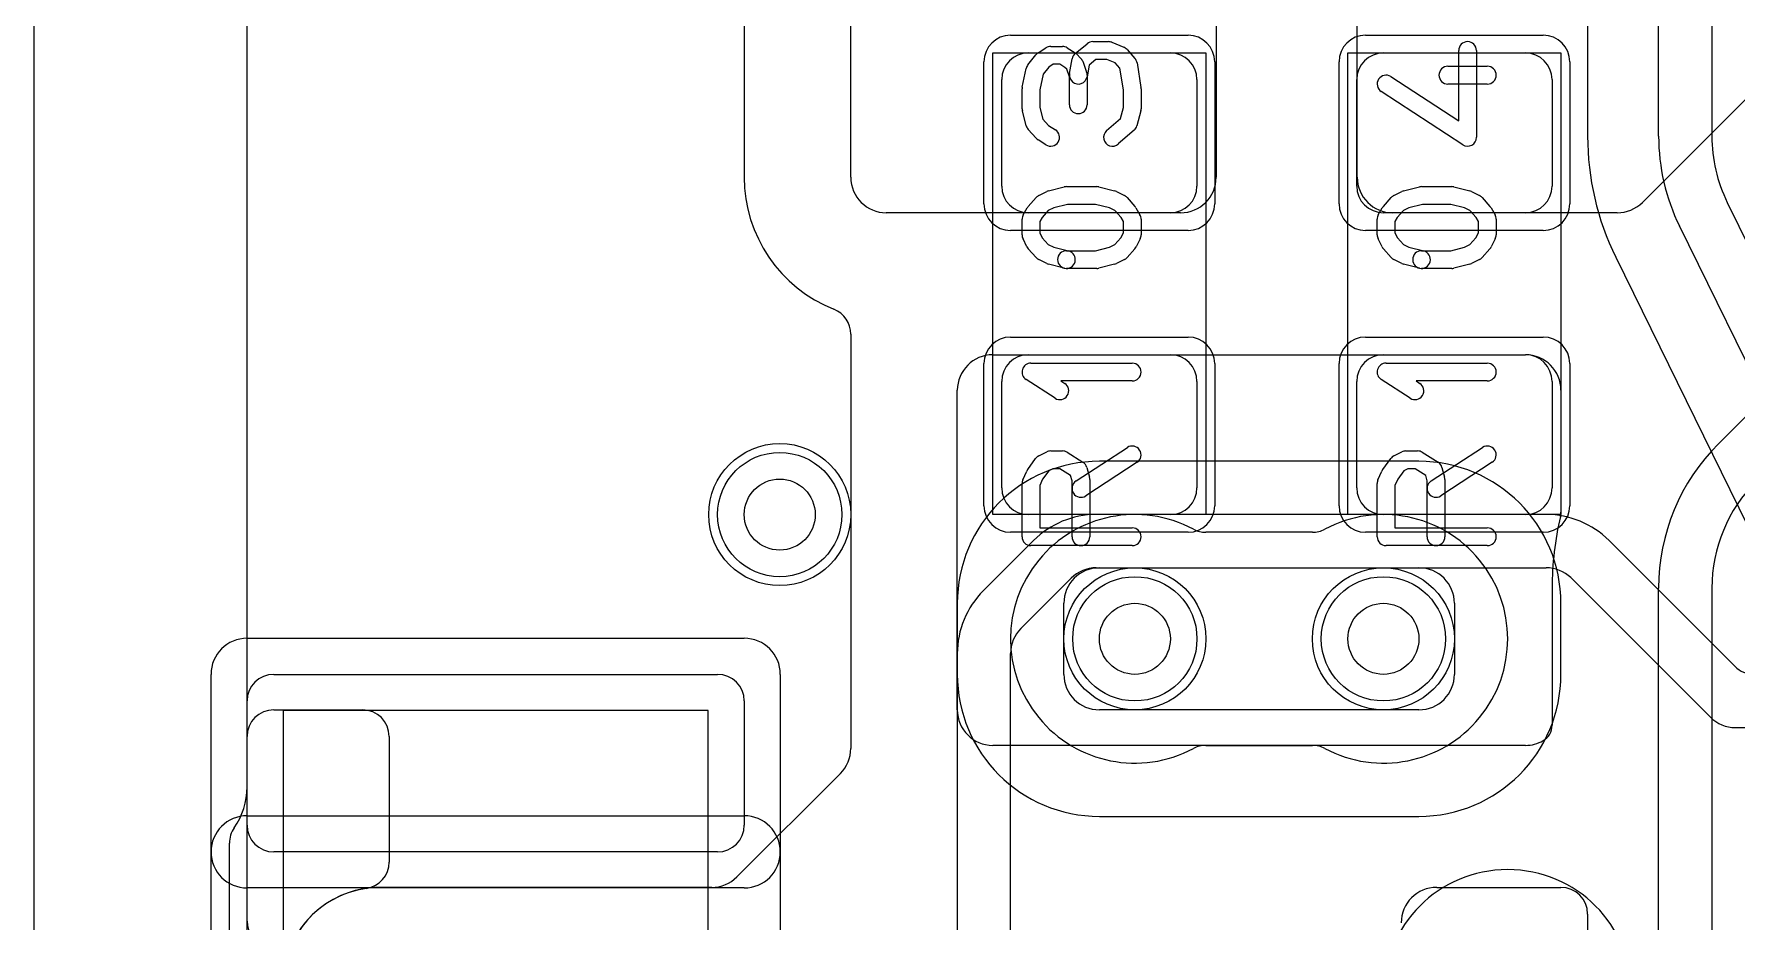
# Model space of a CAD drawing. Extents: x -0.8 to 20.5, y -0.5 to 20.
# Drawn here: x 0 to 4.796, y 11.503 to 14.003 of the extents above; entities that cross this region are included whole.
import ezdxf

# ---------------------------------------------------------------- set-up
doc = ezdxf.new("R2010")
doc.units = 0
for name, color, linetype in [('Hole', 1, 'CONTINUOUS'), ('L1', 3, 'CONTINUOUS'), ('L2', 3, 'CONTINUOUS'), ('L3', 3, 'CONTINUOUS'), ('L4', 3, 'CONTINUOUS'), ('MetalMask-A', 176, 'CONTINUOUS'), ('Outline', 7, 'CONTINUOUS'), ('PartsArea-A', 111, 'CONTINUOUS'), ('PartsSilk-A', 221, 'CONTINUOUS'), ('Resist-A', 2, 'CONTINUOUS'), ('Resist-B', 2, 'CONTINUOUS'), ('Silk-A', 140, 'CONTINUOUS')]:
    doc.layers.add(name, color=color, linetype=linetype)

msp = doc.modelspace()

# ---------------------------------------------------------------- linework, layer by layer
at = {"layer": 'Hole'}
for centre in [(2.1, 12.65), (3.1, 12.3), (3.8, 12.3)]:
    msp.add_circle(centre, 0.1, dxfattribs=at)
at = {"layer": 'L1'}
for p, q in [((2, 15.85858), (2, 13.6)), ((2.3, 13.6), (2.3, 15.05858)), ((0.60004, 11.50531), (0.60004, 14.53823)), ((3.32897, 14.43598), (3.32897, 13.6)), ((3.72638, 13.6), (3.72638, 14.41653)), ((4.97167, 13.97167), (4.52929, 13.52929)), ((2.8, 13.95), (3.2, 13.95)), ((3.8, 13.95), (4.2, 13.95)), ((2.725, 13.575), (2.725, 13.875)), ((3.275, 13.875), (3.275, 13.575)), ((3.725, 13.575), (3.725, 13.875)), ((4.275, 13.875), (4.275, 13.575)), ((4.74342, 12.84948), (5.75052, 13.85658)), ((3.22897, 13.5), (2.4, 13.5)), ((3.2, 13.5), (2.8, 13.5)), ((4.2, 13.5), (3.8, 13.5)), ((4.45858, 13.5), (3.82638, 13.5)), ((2.3, 13.15841), (2.3, 11.99142)), ((2.7, 13.1), (4.2, 13.1)), ((2.8, 13.1), (3.2, 13.1)), ((3.8, 13.1), (4.2, 13.1)), ((2.6, 12.1), (2.6, 13)), ((2.725, 12.725), (2.725, 13.025)), ((3.275, 13.025), (3.275, 12.725)), ((3.725, 12.725), (3.725, 13.025)), ((4.275, 13.025), (4.275, 12.725)), ((4.3, 13), (4.3, 12.65649)), ((3.2, 12.65), (2.8, 12.65)), ((4.2, 12.65), (3.8, 12.65)), ((4.275, 12.44289), (4.275, 12.0567)), ((4.575, 8.91703), (4.575, 12.44289)), ((4.725, 12.44289), (4.725, 8.91703)), ((0.67497, 12.1), (0.92503, 12.1)), ((0.6, 11.88284), (0.6, 12.02503)), ((1, 12.02503), (1, 11.67142)), ((4.2, 12), (2.7, 12)), ((2.27071, 11.92071), (1.97933, 11.62933)), ((0.55004, 11.32874), (0.55004, 11.72479)), ((1.90862, 11.60004), (0.975, 11.60004)), ((3.95004, 11.6), (4.30003, 11.6)), ((4.375, 11.52503), (4.375, 8.89142))]:
    msp.add_line(p, q, dxfattribs=at)
for centre in [(2.1, 12.65), (3.1, 12.3), (3.8, 12.3)]:
    msp.add_circle(centre, 0.2, dxfattribs=at)
for centre, radius, start, end in [((2.8, 13.875), 0.075, 90, 180), ((3.2, 13.875), 0.075, 0, 90), ((3.8, 13.875), 0.075, 90, 180), ((4.2, 13.875), 0.075, 0, 90), ((2.4, 13.59998), 0.4, 179.99713, -111.61548), ((2.4, 13.6), 0.1, 180, -90), ((2.8, 13.575), 0.075, 180, -90), ((3.2, 13.575), 0.075, -90, 0), ((3.22897, 13.6), 0.1, -90, 0), ((3.8, 13.575), 0.075, 180, -90), ((3.82638, 13.6), 0.1, 180, -90), ((4.2, 13.575), 0.075, -90, 0), ((4.45858, 13.6), 0.1, -90, -45), ((2.22503, 13.15841), 0.07497, 0, 68.38308), ((2.7, 13), 0.1, 90, 180), ((2.8, 13.025), 0.075, 90, 180), ((3.2, 13.025), 0.075, 0, 90), ((3.8, 13.025), 0.075, 90, 180), ((4.2, 13), 0.1, 0, 90), ((4.2, 13.025), 0.075, 0, 90), ((5.15, 12.44289), 0.575, 134.99929, 180), ((2.8, 12.725), 0.075, 180, -90), ((3.2, 12.725), 0.075, -90, 0), ((3.8, 12.725), 0.075, 180, -90), ((4.2, 12.725), 0.075, -90, 0), ((5.15, 12.44289), 0.425, 135, 180), ((5.15, 12.44289), 0.875, 166.64906, 180), ((4.25, 12.65649), 0.05, -13.35534, 0), ((0.67497, 12.02503), 0.07497, 90, 180), ((0.92503, 12.02503), 0.07497, 0, 90), ((2.7, 12.1), 0.1, 180, -90), ((4.225, 12.0567), 0.05, -59.99927, 0), ((2.2, 11.99142), 0.1, -45, 0), ((4.2, 12.1), 0.1, -90, -59.99927), ((0.4, 11.88284), 0.2, -35.08543, 0), ((0.62501, 11.72479), 0.07497, 144.9172, 180), ((0.92503, 11.67142), 0.07497, -81.79424, 0), ((1.90862, 11.70004), 0.1, -90, -45), ((0.975, 11.325), 0.27504, 98.20876, 179.38752), ((0.975, 11.325), 0.27504, 90, 148.99123), ((3.95004, 11.5), 0.1, 90, 180), ((4.30003, 11.52503), 0.07497, 0, 90), ((0.67501, 11.50531), 0.07497, 180, -31.0057)]:
    msp.add_arc(centre, radius, start, end, dxfattribs=at)
at = {"layer": 'L2'}
for p, q in [((0.60004, 0.9949), (0.60004, 14.53823)), ((3.59991, 12.6), (3.30007, 12.6)), ((3.30009, 12), (3.59993, 12))]:
    msp.add_line(p, q, dxfattribs=at)
msp.add_circle((2.1, 12.65), 0.2, dxfattribs=at)
for centre, radius, start, end in [((3.09998, 12.3), 0.35005, 61.91442, -61.91298), ((3.80002, 12.3), 0.35005, -118.08558, 118.08702), ((3.30007, 12.67497), 0.07497, -118.08283, -90), ((3.59991, 12.67497), 0.07497, -90, -61.91043), ((3.30009, 11.92503), 0.07497, 90, 118.08957), ((3.59993, 11.92503), 0.07497, 61.91717, 90)]:
    msp.add_arc(centre, radius, start, end, dxfattribs=at)
at = {"layer": 'L3'}
for p, q in [((0.60004, 0.9949), (0.60004, 14.53823)), ((4.25859, 12.65004), (2.99142, 12.65004)), ((2.81461, 12.57681), (2.78824, 12.55044)), ((4.7902, 12.222), (4.4354, 12.5768)), ((2.7878, 12.55), (2.67319, 12.43539)), ((2.77929, 12.32929), (2.92071, 12.47071)), ((2.99142, 12.5), (4.25858, 12.5)), ((4.3293, 12.47071), (4.72071, 12.07929)), ((2.59996, 12.25858), (2.59996, 10.25)), ((2.75, 10.25), (2.75, 12.25858)), ((4.79142, 12.05), (7.25859, 12.05))]:
    msp.add_line(p, q, dxfattribs=at)
for centre in [(2.1, 12.65), (3.1, 12.3), (3.8, 12.3)]:
    msp.add_circle(centre, 0.2, dxfattribs=at)
for centre, radius, start, end in [((2.99141, 12.4), 0.25004, 89.99771, 134.99838), ((4.2586, 12.4), 0.25004, 45, 90.00229), ((2.73523, 12.60345), 0.07497, -45.47556, -45), ((2.99142, 12.4), 0.1, 90, 135), ((4.25858, 12.4), 0.1, 46.28851, 90), ((4.27629, 12.4177), 0.07497, 45, 46.72425), ((2.85, 12.25859), 0.25004, 135.00162, -179.99771), ((2.85, 12.25858), 0.1, 135, 180), ((4.84321, 12.27501), 0.07497, -135, -90), ((4.79142, 12.15), 0.1, -135.00068, -90), ((4.15, 11.3), 0.35004, 90, -90), ((4.15, 11.3), 0.35004, -90, 90)]:
    msp.add_arc(centre, radius, start, end, dxfattribs=at)
at = {"layer": 'L4'}
for p, q in [((4.575, 13.71604), (4.575, 14.59289)), ((4.725, 14.59289), (4.725, 13.71604)), ((0.60004, 1.00004), (0.60004, 14.53823)), ((4.375, 14.43358), (4.375, 13.71604)), ((4.76844, 13.52885), (5.98074, 11.05762)), ((5.84607, 10.99156), (4.63378, 13.46279)), ((4.45422, 13.3747), (5.66651, 10.90347)), ((3.9, 12.8), (3, 12.8)), ((3, 12.5), (3.9, 12.5)), ((2.6, 12.4), (2.6, 12.2)), ((2.9, 12.2), (2.9, 12.4)), ((4, 12.4), (4, 12.2)), ((4.3, 12.2), (4.3, 12.4)), ((3.9, 12.1), (3, 12.1)), ((3, 11.8), (3.9, 11.8))]:
    msp.add_line(p, q, dxfattribs=at)
for centre in [(2.1, 12.65), (3.1, 12.3), (3.8, 12.3)]:
    msp.add_circle(centre, 0.2, dxfattribs=at)
for centre, radius, start, end in [((5.15, 13.71604), 0.775, 180, -153.86807), ((5.15, 13.71604), 0.575, 180, -153.86811), ((5.15, 13.71604), 0.425, 180, -153.86784), ((3, 12.4), 0.4, 90, 180), ((3.9, 12.4), 0.4, 0, 90), ((3, 12.4), 0.1, 90, 180), ((3.9, 12.4), 0.1, 0, 90), ((3, 12.2), 0.4, 180, -90), ((3, 12.2), 0.1, 180, -90), ((3.9, 12.2), 0.1, -90, 0), ((3.9, 12.2), 0.4, -90, 0)]:
    msp.add_arc(centre, radius, start, end, dxfattribs=at)
at = {"layer": 'MetalMask-A'}
for p, q in [((2.8, 13.95), (3.2, 13.95)), ((3.8, 13.95), (4.2, 13.95)), ((2.725, 13.575), (2.725, 13.875)), ((3.275, 13.875), (3.275, 13.575)), ((3.725, 13.575), (3.725, 13.875)), ((4.275, 13.875), (4.275, 13.575)), ((3.2, 13.5), (2.8, 13.5)), ((4.2, 13.5), (3.8, 13.5)), ((2.8, 13.1), (3.2, 13.1)), ((3.8, 13.1), (4.2, 13.1)), ((2.725, 12.725), (2.725, 13.025)), ((3.275, 13.025), (3.275, 12.725)), ((3.725, 12.725), (3.725, 13.025)), ((4.275, 13.025), (4.275, 12.725)), ((3.2, 12.65), (2.8, 12.65)), ((4.2, 12.65), (3.8, 12.65))]:
    msp.add_line(p, q, dxfattribs=at)
for centre, start, end in [((2.8, 13.875), 90, 180), ((3.2, 13.875), 0, 90), ((3.8, 13.875), 90, 180), ((4.2, 13.875), 0, 90), ((2.8, 13.575), 180, -90), ((3.2, 13.575), -90, 0), ((3.8, 13.575), 180, -90), ((4.2, 13.575), -90, 0), ((2.8, 13.025), 90, 180), ((3.2, 13.025), 0, 90), ((3.8, 13.025), 90, 180), ((4.2, 13.025), 0, 90), ((2.8, 12.725), 180, -90), ((3.2, 12.725), -90, 0), ((3.8, 12.725), 180, -90), ((4.2, 12.725), -90, 0)]:
    msp.add_arc(centre, 0.075, start, end, dxfattribs=at)
at = {"layer": 'Outline'}
msp.add_line((0, 1), (0, 15), dxfattribs=at)
at = {"layer": 'PartsArea-A'}
for p, q in [((2.7, 12.65), (2.7, 13.95)), ((2.7, 13.95), (3.3, 13.95)), ((3.3, 13.95), (3.3, 12.65)), ((3.7, 12.65), (3.7, 13.95)), ((3.7, 13.95), (4.3, 13.95)), ((4.3, 13.95), (4.3, 12.65)), ((3.3, 12.65), (2.7, 12.65)), ((4.3, 12.65), (3.7, 12.65))]:
    msp.add_line(p, q, dxfattribs=at)
at = {"layer": 'PartsSilk-A'}
for p, q in [((2.82749, 13.95037), (2.84971, 13.96426)), ((2.86296, 13.96806), (2.8963, 13.96806)), ((2.90955, 13.96426), (2.93177, 13.95037)), ((2.93215, 13.94838), (2.96548, 13.97615)), ((2.98148, 13.98194), (3.02593, 13.98194)), ((3.03554, 13.98002), (3.06887, 13.96614)), ((3.07795, 13.95967), (3.10017, 13.93467)), ((4.01204, 13.75869), (4.01204, 13.95694)), ((4.06204, 13.95694), (4.06204, 13.7125)), ((2.799, 13.91701), (2.82122, 13.94479)), ((2.8576, 13.91023), (2.84176, 13.89042)), ((2.87013, 13.91806), (2.8576, 13.91023)), ((2.88913, 13.91806), (2.87013, 13.91806)), ((2.90285, 13.90948), (2.88913, 13.91806)), ((2.90803, 13.9043), (2.90285, 13.90948)), ((2.91613, 13.89188), (2.92354, 13.93355)), ((2.9362, 13.94685), (2.94731, 13.93574)), ((2.95313, 13.9266), (2.96424, 13.89604)), ((2.97117, 13.91581), (2.96535, 13.88312)), ((2.99053, 13.93194), (2.97117, 13.91581)), ((3.02093, 13.93194), (2.99053, 13.93194)), ((3.04437, 13.92218), (3.02093, 13.93194)), ((3.05795, 13.90691), (3.04437, 13.92218)), ((3.10617, 13.92201), (3.11728, 13.85256)), ((3.98148, 13.9125), (4.09259, 13.9125)), ((2.78295, 13.85376), (2.79406, 13.90654)), ((2.84176, 13.89042), (2.83241, 13.84601)), ((2.91574, 13.8831), (2.90803, 13.9043)), ((2.91574, 13.80417), (2.91574, 13.8831)), ((2.96574, 13.8875), (2.96574, 13.80417)), ((3.06759, 13.84662), (3.05795, 13.90691)), ((3.82108, 13.88343), (4.01204, 13.75869)), ((4.09259, 13.8625), (3.98148, 13.8625)), ((2.78241, 13.79306), (2.78241, 13.84861)), ((2.83241, 13.84601), (2.83241, 13.79634)), ((3.06759, 13.79634), (3.06759, 13.84662)), ((3.11759, 13.84861), (3.11759, 13.79306)), ((4.02337, 13.69157), (3.79374, 13.84157)), ((2.79436, 13.74495), (2.78325, 13.78662)), ((2.83241, 13.79634), (2.84115, 13.76356)), ((2.84115, 13.76356), (2.85704, 13.74568)), ((3.02058, 13.73131), (3.05929, 13.76519)), ((3.05929, 13.76519), (3.06759, 13.79634)), ((3.11675, 13.78662), (3.10564, 13.74495)), ((2.82205, 13.70978), (2.79983, 13.73478)), ((2.85704, 13.74568), (2.87621, 13.7337)), ((3.09794, 13.73258), (3.0535, 13.69369)), ((2.84971, 13.6913), (2.82749, 13.70519)), ((2.8569, 13.56175), (2.90135, 13.57286)), ((2.90741, 13.57361), (2.99259, 13.57361)), ((2.99865, 13.57286), (3.0431, 13.56175)), ((3.8569, 13.56175), (3.90135, 13.57286)), ((3.90741, 13.57361), (3.99259, 13.57361)), ((3.99865, 13.57286), (4.0431, 13.56175)), ((2.79983, 13.518), (2.82205, 13.543)), ((2.82956, 13.54875), (2.85178, 13.55986)), ((3.04822, 13.55986), (3.07044, 13.54875)), ((3.07795, 13.543), (3.10017, 13.518)), ((3.79983, 13.518), (3.82205, 13.543)), ((3.82956, 13.54875), (3.85178, 13.55986)), ((4.04822, 13.55986), (4.07044, 13.54875)), ((4.07795, 13.543), (4.10017, 13.518)), ((2.78241, 13.4375), (2.78241, 13.48194)), ((2.7857, 13.49434), (2.79681, 13.51379)), ((2.83894, 13.48673), (2.83241, 13.4753)), ((2.85623, 13.50618), (2.83894, 13.48673)), ((2.87169, 13.51391), (2.85623, 13.50618)), ((2.91049, 13.52361), (2.87169, 13.51391)), ((2.98951, 13.52361), (2.91049, 13.52361)), ((3.02831, 13.51391), (2.98951, 13.52361)), ((3.04377, 13.50618), (3.02831, 13.51391)), ((3.06106, 13.48673), (3.04377, 13.50618)), ((3.06759, 13.4753), (3.06106, 13.48673)), ((3.10319, 13.51379), (3.1143, 13.49434)), ((3.11759, 13.48194), (3.11759, 13.4375)), ((3.78241, 13.4375), (3.78241, 13.48194)), ((3.7857, 13.49434), (3.79681, 13.51379)), ((3.83894, 13.48673), (3.83241, 13.4753)), ((3.85623, 13.50618), (3.83894, 13.48673)), ((3.87169, 13.51391), (3.85623, 13.50618)), ((3.91049, 13.52361), (3.87169, 13.51391)), ((3.98951, 13.52361), (3.91049, 13.52361)), ((4.02831, 13.51391), (3.98951, 13.52361)), ((4.04377, 13.50618), (4.02831, 13.51391)), ((4.06106, 13.48673), (4.04377, 13.50618)), ((4.06759, 13.4753), (4.06106, 13.48673)), ((4.10319, 13.51379), (4.1143, 13.49434)), ((4.11759, 13.48194), (4.11759, 13.4375)), ((2.83241, 13.4753), (2.83241, 13.4434)), ((2.83241, 13.4434), (2.8394, 13.42942)), ((2.8394, 13.42942), (2.85623, 13.41049)), ((3.04377, 13.41049), (3.0606, 13.42942)), ((3.0606, 13.42942), (3.06759, 13.4434)), ((3.06759, 13.4434), (3.06759, 13.4753)), ((3.83241, 13.4753), (3.83241, 13.4434)), ((3.83241, 13.4434), (3.8394, 13.42942)), ((3.8394, 13.42942), (3.85623, 13.41049)), ((4.04377, 13.41049), (4.0606, 13.42942)), ((4.0606, 13.42942), (4.06759, 13.4434)), ((4.06759, 13.4434), (4.06759, 13.4753)), ((2.79616, 13.4041), (2.78505, 13.42632)), ((2.82205, 13.37367), (2.79983, 13.39867)), ((2.85623, 13.41049), (2.87169, 13.40276)), ((2.87169, 13.40276), (2.91347, 13.39231)), ((2.90741, 13.39306), (2.98951, 13.39306)), ((2.98951, 13.39306), (3.02831, 13.40276)), ((3.02831, 13.40276), (3.04377, 13.41049)), ((3.10017, 13.39867), (3.07795, 13.37367)), ((3.11495, 13.42632), (3.10384, 13.4041)), ((3.79616, 13.4041), (3.78505, 13.42632)), ((3.82205, 13.37367), (3.79983, 13.39867)), ((3.85623, 13.41049), (3.87169, 13.40276)), ((3.87169, 13.40276), (3.91347, 13.39231)), ((3.90741, 13.39306), (3.98951, 13.39306)), ((3.98951, 13.39306), (4.02831, 13.40276)), ((4.02831, 13.40276), (4.04377, 13.41049)), ((4.10017, 13.39867), (4.07795, 13.37367)), ((4.11495, 13.42632), (4.10384, 13.4041)), ((2.85178, 13.35681), (2.82956, 13.36792)), ((2.90135, 13.34381), (2.8569, 13.35492)), ((2.99259, 13.34306), (2.90741, 13.34306)), ((3.0431, 13.35492), (2.99865, 13.34381)), ((3.07044, 13.36792), (3.04822, 13.35681)), ((3.85178, 13.35681), (3.82956, 13.36792)), ((3.90135, 13.34381), (3.8569, 13.35492)), ((3.99259, 13.34306), (3.90741, 13.34306)), ((4.0431, 13.35492), (3.99865, 13.34381)), ((4.07044, 13.36792), (4.04822, 13.35681)), ((2.80741, 13.07639), (3.09259, 13.07639)), ((3.80741, 13.07639), (4.09259, 13.07639)), ((2.8753, 12.97763), (2.79382, 13.03041)), ((3.09259, 13.02639), (2.89199, 13.02639)), ((2.89199, 13.02639), (2.90248, 13.01959)), ((3.8753, 12.97763), (3.79382, 13.03041)), ((4.09259, 13.02639), (3.89199, 13.02639)), ((3.89199, 13.02639), (3.90248, 13.01959)), ((2.7983, 12.7772), (2.82052, 12.80776)), ((2.82956, 12.81542), (2.85178, 12.82653)), ((2.86296, 12.82917), (2.8963, 12.82917)), ((2.90955, 12.82537), (2.95399, 12.79759)), ((2.93447, 12.74453), (3.07891, 12.83898)), ((3.7983, 12.7772), (3.82052, 12.80776)), ((3.82956, 12.81542), (3.85178, 12.82653)), ((3.86296, 12.82917), (3.8963, 12.82917)), ((3.90955, 12.82537), (3.95399, 12.79759)), ((3.93447, 12.74453), (4.07891, 12.83898)), ((2.78456, 12.74765), (2.79567, 12.77265)), ((2.85737, 12.77343), (2.84029, 12.74993)), ((2.86886, 12.77917), (2.85737, 12.77343)), ((2.88913, 12.77917), (2.86886, 12.77917)), ((2.91913, 12.76042), (2.88913, 12.77917)), ((2.92315, 12.74533), (2.91913, 12.76042)), ((3.10627, 12.79714), (2.96183, 12.70269)), ((2.9649, 12.78283), (2.97231, 12.75505)), ((3.78456, 12.74765), (3.79567, 12.77265)), ((3.85737, 12.77343), (3.84029, 12.74993)), ((3.86886, 12.77917), (3.85737, 12.77343)), ((3.88913, 12.77917), (3.86886, 12.77917)), ((3.91913, 12.76042), (3.88913, 12.77917)), ((3.92315, 12.74533), (3.91913, 12.76042)), ((4.10627, 12.79714), (3.96183, 12.70269)), ((3.9649, 12.78283), (3.97231, 12.75505)), ((2.78241, 12.5875), (2.78241, 12.7375)), ((2.84029, 12.74993), (2.83241, 12.7322)), ((2.83241, 12.7322), (2.83241, 12.6125)), ((2.92315, 12.5875), (2.92315, 12.74533)), ((2.97315, 12.74861), (2.97315, 12.5875)), ((3.78241, 12.5875), (3.78241, 12.7375)), ((3.84029, 12.74993), (3.83241, 12.7322)), ((3.83241, 12.7322), (3.83241, 12.6125)), ((3.92315, 12.5875), (3.92315, 12.74533)), ((3.97315, 12.74861), (3.97315, 12.5875)), ((2.83241, 12.6125), (3.09259, 12.6125)), ((3.83241, 12.6125), (4.09259, 12.6125)), ((3.09259, 12.5625), (2.80741, 12.5625)), ((4.09259, 12.5625), (3.80741, 12.5625)), ((0.6, 12.3016), (2, 12.3016)), ((0.4984, 8.9), (0.4984, 12.2)), ((0.675, 12.2), (1.925, 12.2)), ((2.1016, 12.2), (2.1016, 8.9)), ((0.6, 11.775), (0.6, 12.125)), ((1.8984, 12.0984), (0.7016, 12.0984)), ((0.7016, 12.0984), (0.7016, 8.9)), ((1.8984, 9.0016), (1.8984, 12.0984)), ((2, 12.125), (2, 11.775)), ((0.6, 11.8016), (2, 11.8016)), ((1.925, 11.7), (0.675, 11.7)), ((2, 11.5984), (0.6, 11.5984))]:
    msp.add_line(p, q, dxfattribs=at)
for centre, radius, start, end in [((2.86296, 13.94306), 0.025, 90, 122.01002), ((2.8963, 13.94306), 0.025, 57.99462, 90), ((2.98148, 13.95694), 0.025, 90, 129.8005), ((3.02593, 13.95694), 0.025, 67.39424, 90), ((3.05926, 13.94306), 0.025, 41.62783, 67.39112), ((4.03704, 13.95694), 0.025, 0, 180), ((2.81852, 13.90139), 0.025, 141.33303, 168.11298), ((2.84074, 13.92917), 0.025, 122.00538, 141.34522), ((2.94815, 13.92917), 0.025, 129.7909, 169.91674), ((2.91852, 13.92917), 0.025, 45, 57.98998), ((2.92963, 13.91806), 0.025, 19.97136, 45), ((3.08148, 13.91806), 0.025, 9.08937, 41.63069), ((3.98148, 13.8875), 0.025, 90, -90), ((4.09259, 13.8875), 0.025, -90, 90), ((2.94074, 13.8875), 0.025, 169.90837, -10.08326), ((2.94074, 13.8875), 0.025, 0, 19.97859), ((3.80741, 13.8625), 0.025, 56.85026, -123.15356), ((2.80741, 13.84861), 0.025, 168.11016, 180), ((3.09259, 13.84861), 0.025, 0, 9.08867), ((2.80741, 13.79306), 0.025, 180, -165.07115), ((2.94074, 13.80417), 0.025, 180, 0), ((3.09259, 13.79306), 0.025, -14.92551, 0), ((2.81852, 13.75139), 0.025, -165.07449, -138.36931), ((2.86296, 13.7125), 0.025, -122.00538, 57.98998), ((3.03704, 13.7125), 0.025, 131.18808, -48.81042), ((3.08148, 13.75139), 0.025, -48.81192, -14.92885), ((2.84074, 13.72639), 0.025, -138.37217, -122.01002), ((4.03704, 13.7125), 0.025, -123.14974, 0), ((2.90741, 13.54861), 0.025, 90, 104.03068), ((2.99259, 13.54861), 0.025, 75.96932, 90), ((3.90741, 13.54861), 0.025, 90, 104.03068), ((3.99259, 13.54861), 0.025, 75.96932, 90), ((2.84074, 13.52639), 0.025, 116.56505, 138.37217), ((2.86296, 13.5375), 0.025, 104.03068, 116.56505), ((3.03704, 13.5375), 0.025, 63.43495, 75.96932), ((3.05926, 13.52639), 0.025, 41.62783, 63.43495), ((3.84074, 13.52639), 0.025, 116.56505, 138.37217), ((3.86296, 13.5375), 0.025, 104.03068, 116.56505), ((4.03704, 13.5375), 0.025, 63.43495, 75.96932), ((4.05926, 13.52639), 0.025, 41.62783, 63.43495), ((2.80741, 13.48194), 0.025, 150.26649, 180), ((2.81852, 13.50139), 0.025, 138.37217, 150.26649), ((3.08148, 13.50139), 0.025, 29.73351, 41.62783), ((3.09259, 13.48194), 0.025, 0, 29.73351), ((3.80741, 13.48194), 0.025, 150.26649, 180), ((3.81852, 13.50139), 0.025, 138.37217, 150.26649), ((4.08148, 13.50139), 0.025, 29.73351, 41.62783), ((4.09259, 13.48194), 0.025, 0, 29.73351), ((2.80741, 13.4375), 0.025, 180, -153.43495), ((3.09259, 13.4375), 0.025, -26.56505, 0), ((3.80741, 13.4375), 0.025, 180, -153.43495), ((4.09259, 13.4375), 0.025, -26.56505, 0), ((2.81852, 13.41528), 0.025, -153.43495, -138.37217), ((2.90741, 13.36806), 0.025, 90, -90), ((2.90741, 13.36806), 0.025, -104.03068, 75.96679), ((3.08148, 13.41528), 0.025, -41.62783, -26.56505), ((3.81852, 13.41528), 0.025, -153.43495, -138.37217), ((3.90741, 13.36806), 0.025, 90, -90), ((3.90741, 13.36806), 0.025, -104.03068, 75.96679), ((4.08148, 13.41528), 0.025, -41.62783, -26.56505), ((2.84074, 13.39028), 0.025, -138.37217, -116.56505), ((2.86296, 13.37917), 0.025, -116.56505, -104.03068), ((2.99259, 13.36806), 0.025, -90, -75.96932), ((3.03704, 13.37917), 0.025, -75.96932, -63.43495), ((3.05926, 13.39028), 0.025, -63.43495, -41.62783), ((3.84074, 13.39028), 0.025, -138.37217, -116.56505), ((3.86296, 13.37917), 0.025, -116.56505, -104.03068), ((3.99259, 13.36806), 0.025, -90, -75.96932), ((4.03704, 13.37917), 0.025, -75.96932, -63.43495), ((4.05926, 13.39028), 0.025, -63.43495, -41.62783), ((2.80741, 13.05139), 0.025, 90, -122.93381), ((3.09259, 13.05139), 0.025, -90, 90), ((3.80741, 13.05139), 0.025, 90, -122.93381), ((4.09259, 13.05139), 0.025, -90, 90), ((2.88889, 12.99861), 0.025, -122.93354, 57.06619), ((3.88889, 12.99861), 0.025, -122.93354, 57.06619), ((2.84074, 12.79306), 0.025, 116.56505, 143.97932), ((2.86296, 12.80417), 0.025, 90, 116.56505), ((2.8963, 12.80417), 0.025, 57.99462, 90), ((3.09259, 12.81806), 0.025, -56.81854, 123.18086), ((3.84074, 12.79306), 0.025, 116.56505, 143.97932), ((3.86296, 12.80417), 0.025, 90, 116.56505), ((3.8963, 12.80417), 0.025, 57.99462, 90), ((4.09259, 12.81806), 0.025, -56.81854, 123.18086), ((2.81852, 12.7625), 0.025, 143.98274, 156.03964), ((2.94074, 12.77639), 0.025, 14.92551, 57.98998), ((3.81852, 12.7625), 0.025, 143.98274, 156.03964), ((3.94074, 12.77639), 0.025, 14.92551, 57.98998), ((2.80741, 12.7375), 0.025, 156.04915, 180), ((2.94815, 12.72361), 0.025, 123.18146, -56.81914), ((2.94815, 12.74861), 0.025, 0, 14.93527), ((3.80741, 12.7375), 0.025, 156.04915, 180), ((3.94815, 12.72361), 0.025, 123.18146, -56.81914), ((3.94815, 12.74861), 0.025, 0, 14.93527), ((3.09259, 12.5875), 0.025, -90, 90), ((4.09259, 12.5875), 0.025, -90, 90), ((2.80741, 12.5875), 0.025, 180, -90), ((2.94815, 12.5875), 0.025, 180, 0), ((3.80741, 12.5875), 0.025, 180, -90), ((3.94815, 12.5875), 0.025, 180, 0), ((0.6, 12.2), 0.1016, 90, 180), ((2, 12.2), 0.1016, 0, 90), ((0.675, 12.125), 0.075, 90, 180), ((1.925, 12.125), 0.075, 0, 90), ((0.6, 11.7), 0.1016, 90, -90), ((2, 11.7), 0.1016, -90, 90), ((0.675, 11.775), 0.075, 180, -90), ((1.925, 11.775), 0.075, -90, 0)]:
    msp.add_arc(centre, radius, start, end, dxfattribs=at)
at = {"layer": 'Resist-A'}
for p, q in [((2.75, 14), (3.25, 14)), ((3.75, 14), (4.25, 14)), ((2.675, 13.525), (2.675, 13.925)), ((3.325, 13.925), (3.325, 13.525)), ((3.675, 13.525), (3.675, 13.925)), ((4.325, 13.925), (4.325, 13.525)), ((3.25, 13.45), (2.75, 13.45)), ((4.25, 13.45), (3.75, 13.45)), ((2.75, 13.15), (3.25, 13.15)), ((3.75, 13.15), (4.25, 13.15)), ((2.675, 12.675), (2.675, 13.075)), ((3.325, 13.075), (3.325, 12.675)), ((3.675, 12.675), (3.675, 13.075)), ((4.325, 13.075), (4.325, 12.675)), ((3.25, 12.6), (2.75, 12.6)), ((4.25, 12.6), (3.75, 12.6))]:
    msp.add_line(p, q, dxfattribs=at)
for centre in [(2.1, 12.65), (3.1, 12.3), (3.8, 12.3)]:
    msp.add_circle(centre, 0.175, dxfattribs=at)
for centre, start, end in [((2.75, 13.925), 90, 180), ((3.25, 13.925), 0, 90), ((3.75, 13.925), 90, 180), ((4.25, 13.925), 0, 90), ((2.75, 13.525), 180, -90), ((3.25, 13.525), -90, 0), ((3.75, 13.525), 180, -90), ((4.25, 13.525), -90, 0), ((2.75, 13.075), 90, 180), ((3.25, 13.075), 0, 90), ((3.75, 13.075), 90, 180), ((4.25, 13.075), 0, 90), ((2.75, 12.675), 180, -90), ((3.25, 12.675), -90, 0), ((3.75, 12.675), 180, -90), ((4.25, 12.675), -90, 0)]:
    msp.add_arc(centre, 0.075, start, end, dxfattribs=at)
at = {"layer": 'Resist-B'}
for centre in [(2.1, 12.65), (3.1, 12.3), (3.8, 12.3)]:
    msp.add_circle(centre, 0.175, dxfattribs=at)
at = {"layer": 'Silk-A'}
for p, q in [((0.6, 12.3016), (2, 12.3016)), ((0.4984, 8.9), (0.4984, 12.2)), ((0.675, 12.2), (1.925, 12.2)), ((2.1016, 12.2), (2.1016, 8.9)), ((0.6, 11.775), (0.6, 12.125)), ((1.8984, 12.0984), (0.7016, 12.0984)), ((0.7016, 12.0984), (0.7016, 8.9)), ((1.8984, 9.0016), (1.8984, 12.0984)), ((2, 12.125), (2, 11.775)), ((0.6, 11.8016), (2, 11.8016)), ((1.925, 11.7), (0.675, 11.7)), ((2, 11.5984), (0.6, 11.5984))]:
    msp.add_line(p, q, dxfattribs=at)
for centre, radius, start, end in [((0.6, 12.2), 0.1016, 90, 180), ((2, 12.2), 0.1016, 0, 90), ((0.675, 12.125), 0.075, 90, 180), ((1.925, 12.125), 0.075, 0, 90), ((0.6, 11.7), 0.1016, 90, -90), ((2, 11.7), 0.1016, -90, 90), ((0.675, 11.775), 0.075, 180, -90), ((1.925, 11.775), 0.075, -90, 0)]:
    msp.add_arc(centre, radius, start, end, dxfattribs=at)

doc.saveas('drawing.dxf')
